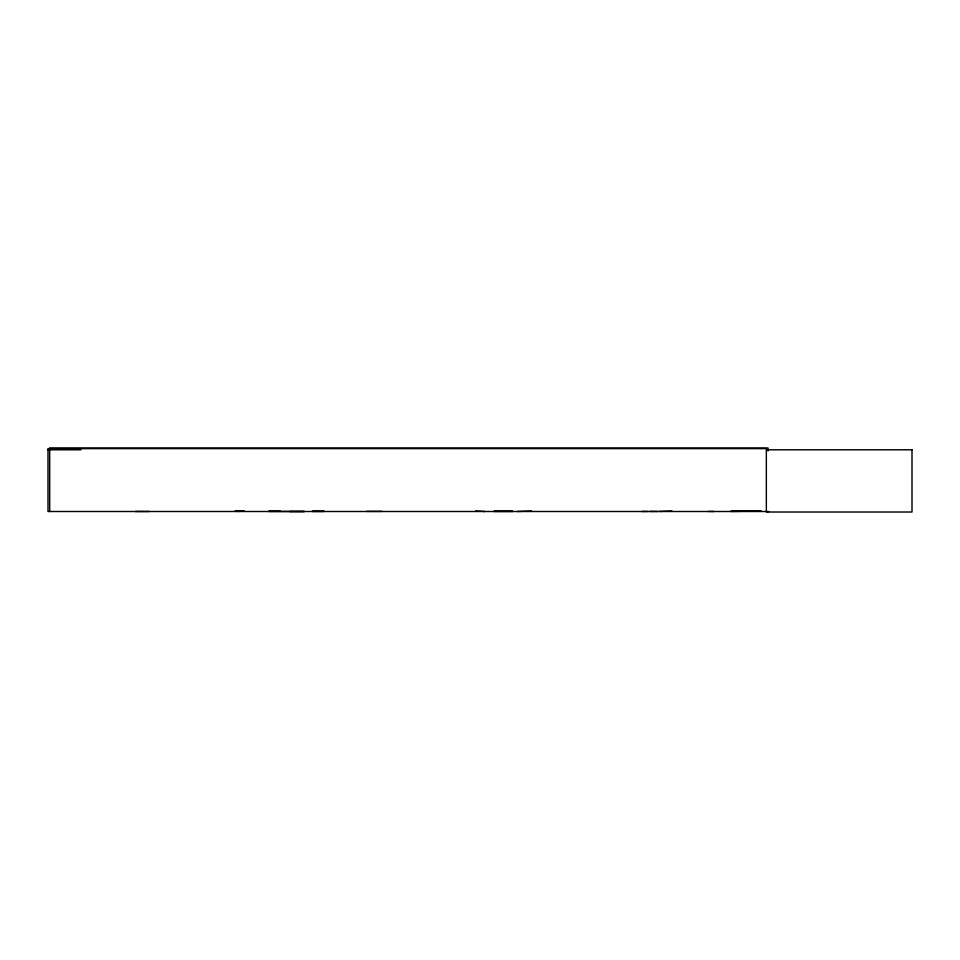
<?xml version="1.0" encoding="UTF-8"?>
<svg xmlns="http://www.w3.org/2000/svg" width="960" height="960" viewBox="0 0 960 960"><rect width="100%" height="100%" fill="white"/><g stroke="black" fill="none" stroke-linecap="round" stroke-linejoin="round"><path stroke-width="1.44" d="M484.872 511.476L475.548 510.972M135.372 511.476L149.28 511.476M641.796 511.476L647.892 511.428M517.464 511.476L531.672 510.972M657.648 511.428L649.608 511.428M236.652 511.476L237.288 511.428M239.856 511.368L239.076 511.428M766.344 448.632L48 448.632L48 511.5L768.624 511.5M48 449.796L80.928 449.796M268.8 511.236L280.464 511.236M312.444 511.236L324.108 511.236M494.076 511.236L512.724 511.248M730.86 511.248L758.868 511.272M268.812 511.464L303.972 511.464M312.456 511.464L324.096 511.464M366.672 511.368L382.188 511.368M494.088 511.464L512.712 511.464M713.904 511.476L708.444 511.428M730.872 511.464L761.184 510.972M659.364 511.428L671.904 510.972M748.992 511.344L748.416 511.368M304.632 511.5L289.656 511.5M768.036 450.936L768.036 447.984L49.692 447.984L49.692 511.5M244.32 510.972L234.996 510.972M912 449.796L766.344 449.796L766.344 512.016L912 512.016L912 449.796"/></g></svg>
